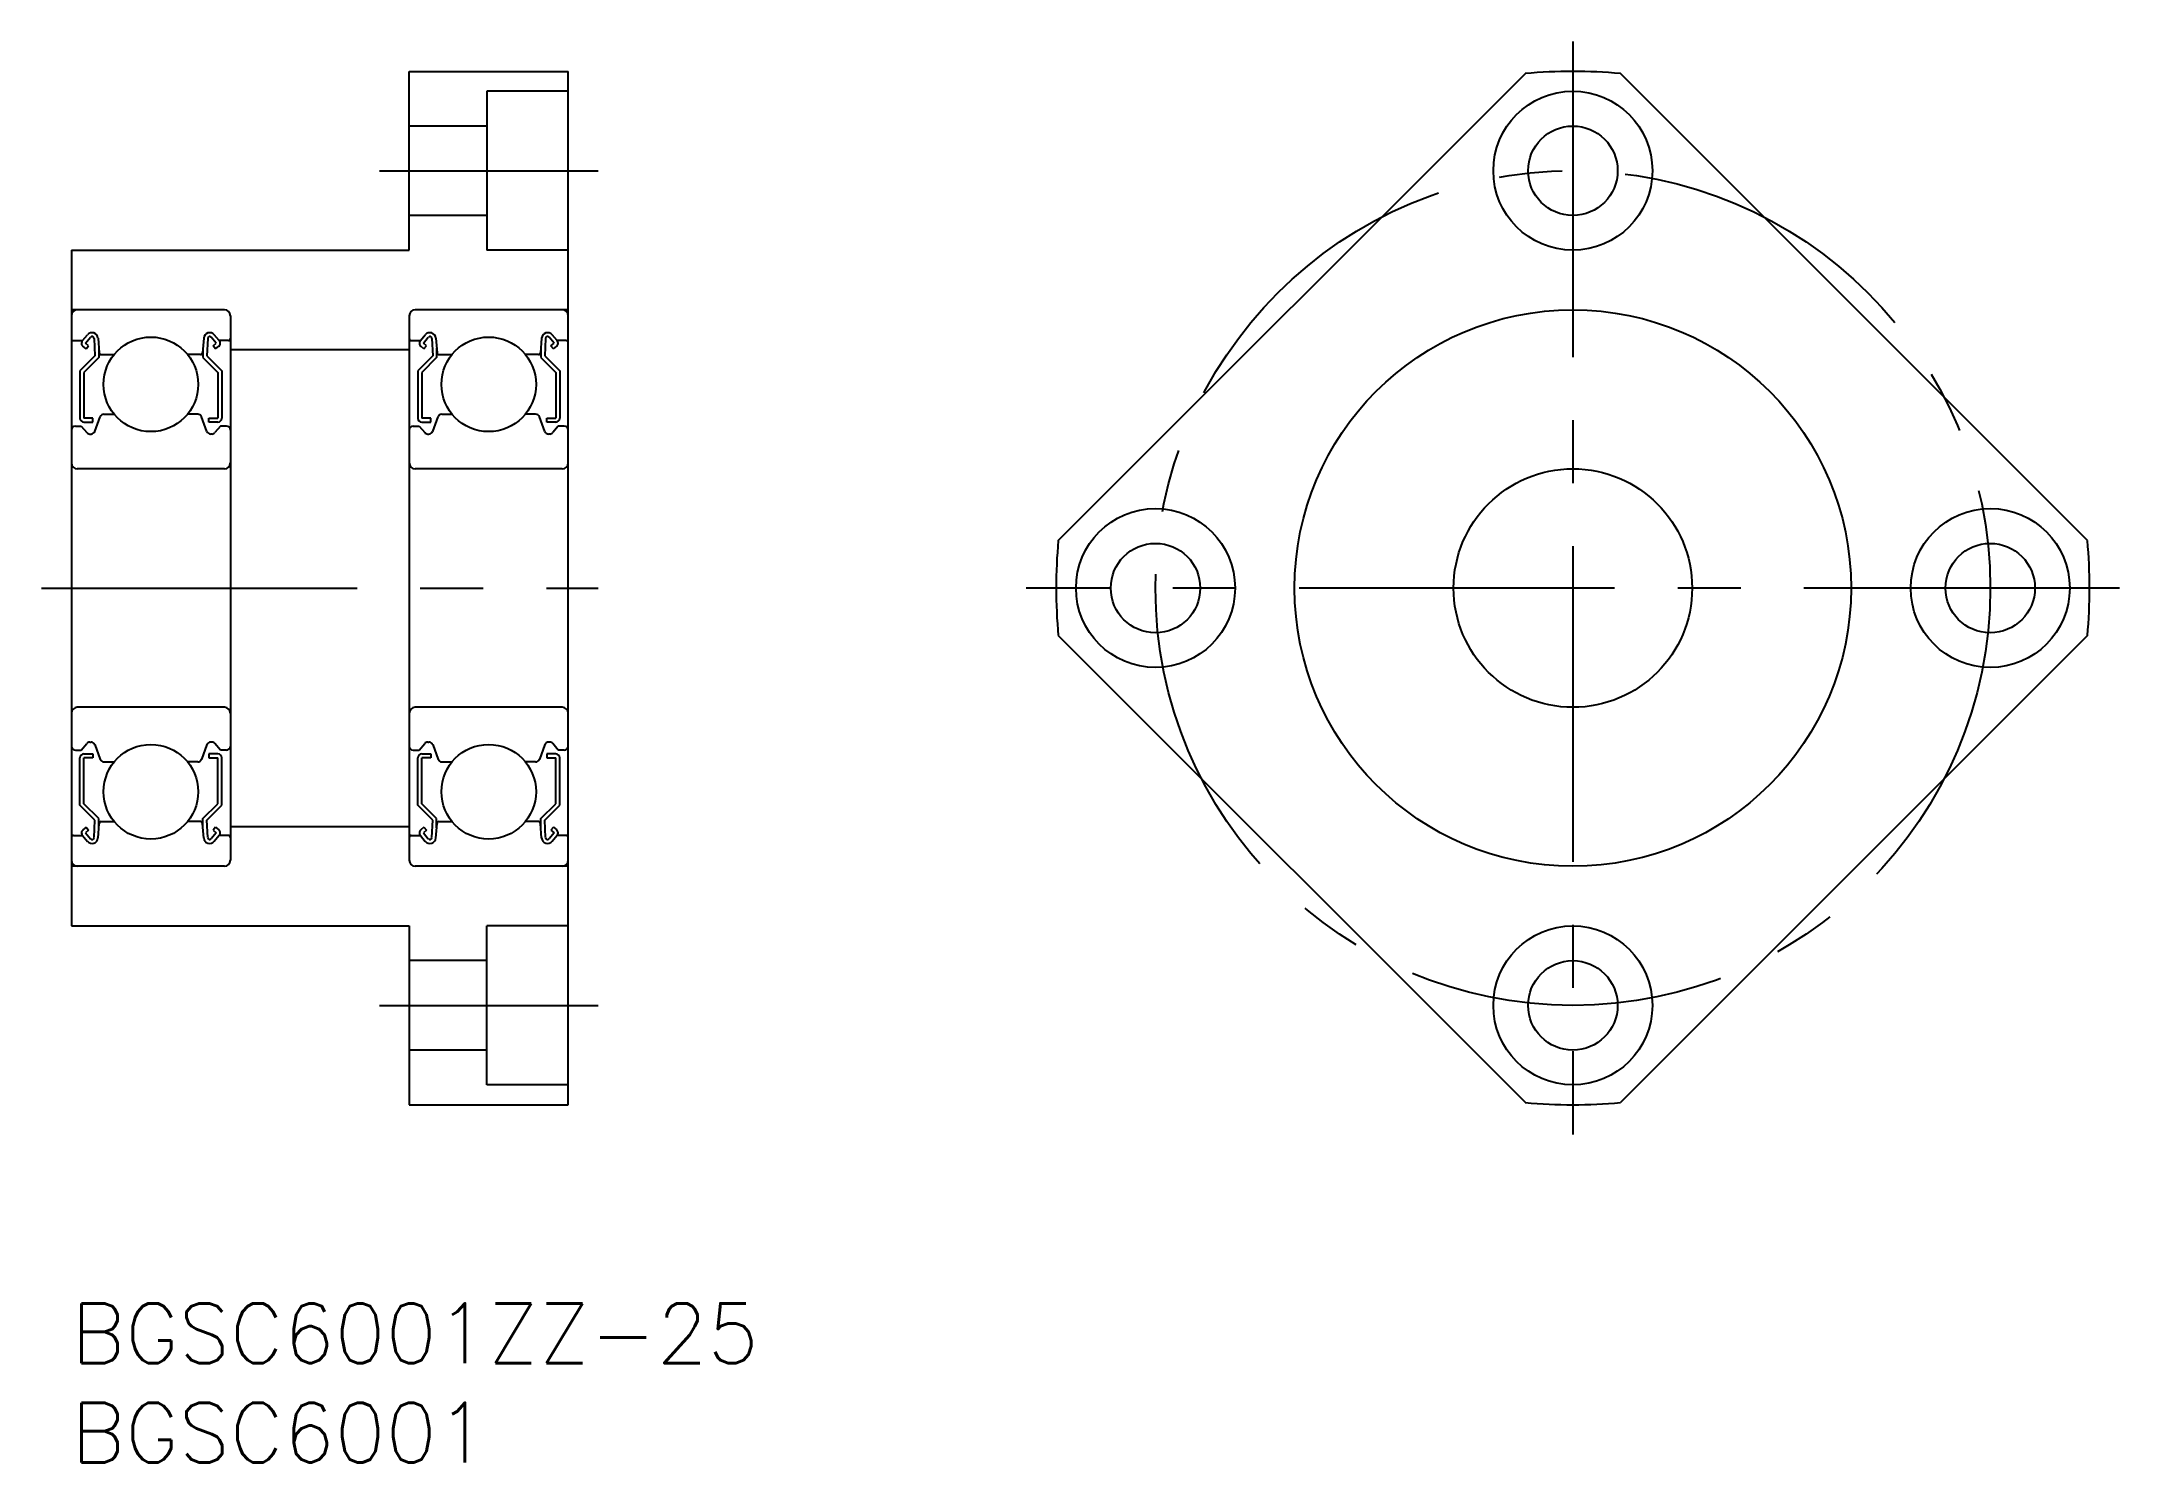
# Model space of a CAD drawing. Extents: x -2 to 103, y -8 to 63.
import ezdxf

# ---------------------------------------------------------------- set-up
doc = ezdxf.new("R2010")
doc.units = 0
doc.header["$LTSCALE"] = 0.5
doc.linetypes.add('CENTER', pattern=[50.8, 31.75, -6.35, 6.35, -6.35])
for name, color, linetype in [('MSM_CENTER', 1, 'CENTER'), ('MSM_CONTINUOUS', 7, 'CONTINUOUS'), ('MSM_PART_NUMBER', 7, 'CONTINUOUS')]:
    doc.layers.add(name, color=color, linetype=linetype)
doc.styles.get("Standard").update_dxf_attribs({"font": 'txt.shx', "height": 3, "bigfont": 'bigfont.shx'})

# ---------------------------------------------------------------- blocks, each defined once
blk = doc.blocks.new('*U1')
at = {"layer": 'MSM_PART_NUMBER'}
blk.add_text('BGSC6001ZZ-25', height=3, dxfattribs=at).set_placement((0, -3))
blk = doc.blocks.new('*U2')
at = {"layer": 'MSM_PART_NUMBER'}
blk.add_text('BGSC6001', height=3, dxfattribs=at).set_placement((0, -8))

msp = doc.modelspace()

# ---------------------------------------------------------------- linework, layer by layer
at = {"layer": 'MSM_CENTER'}
for p, q in [((75.55, 63.5), (75.55, 8.5)), ((15.5, 57), (26.5, 57)), ((-1.5, 36), (26.5, 36)), ((103.05, 36), (48.05, 36)), ((15.5, 15), (26.5, 15))]:
    msp.add_line(p, q, dxfattribs=at)
msp.add_circle((75.55, 36), 21, dxfattribs=at)
at = {"layer": 'MSM_CONTINUOUS'}
for p, q in [((17, 62), (25, 62)), ((17, 53), (17, 62)), ((25, 10), (25, 62)), ((49.66, 38.39), (73.16, 61.89)), ((101.44, 38.39), (77.95, 61.89)), ((25, 61), (20.9, 61)), ((20.9, 61), (20.9, 53)), ((20.9, 59.25), (17, 59.25)), ((20.9, 54.75), (17, 54.75)), ((0, 53), (0, 19)), ((0, 53), (17, 53)), ((25, 53), (20.9, 53)), ((7.7, 50), (0, 50)), ((8, 49.7), (8, 22.3)), ((17, 49.7), (17, 22.3)), ((25, 50), (17.3, 50)), ((0.1, 48.45), (0.56, 48.45)), ((0.56, 48.45), (0.81, 48.75)), ((0.74, 48.04), (0.58, 48.17)), ((0.71, 48.32), (0.96, 48.62)), ((0.87, 48.19), (0.71, 48.32)), ((0.74, 48.04), (0.87, 48.19)), ((1.14, 48.56), (1.18, 47.68)), ((1.34, 48.58), (1.4, 47.84)), ((6.66, 48.58), (6.6, 47.84)), ((6.86, 48.56), (6.82, 47.68)), ((7.29, 48.32), (7.04, 48.62)), ((7.13, 48.19), (7.29, 48.32)), ((7.26, 48.04), (7.13, 48.19)), ((7.44, 48.45), (7.19, 48.75)), ((7.26, 48.04), (7.42, 48.17)), ((7.9, 48.45), (7.44, 48.45)), ((17.1, 48.45), (17.56, 48.45)), ((17.56, 48.45), (17.81, 48.75)), ((17.74, 48.04), (17.58, 48.17)), ((17.71, 48.32), (17.96, 48.62)), ((17.87, 48.19), (17.71, 48.32)), ((17.74, 48.04), (17.87, 48.19)), ((18.14, 48.56), (18.18, 47.68)), ((18.34, 48.58), (18.4, 47.84)), ((23.66, 48.58), (23.6, 47.84)), ((23.86, 48.56), (23.82, 47.68)), ((24.29, 48.32), (24.04, 48.62)), ((24.13, 48.19), (24.29, 48.32)), ((24.26, 48.04), (24.13, 48.19)), ((24.44, 48.45), (24.19, 48.75)), ((24.26, 48.04), (24.42, 48.17)), ((24.9, 48.45), (24.44, 48.45)), ((1.18, 47.68), (0.43, 46.93)), ((1.38, 47.6), (0.63, 46.85)), ((1.38, 48.07), (1.38, 47.6)), ((1.5, 47.75), (2.15, 47.75)), ((6.5, 47.75), (5.85, 47.75)), ((6.62, 48.07), (6.62, 47.6)), ((6.62, 47.6), (7.37, 46.85)), ((6.82, 47.68), (7.57, 46.93)), ((8, 48), (17, 48)), ((18.18, 47.68), (17.43, 46.93)), ((18.38, 47.6), (17.63, 46.85)), ((18.38, 48.07), (18.38, 47.6)), ((18.5, 47.75), (19.15, 47.75)), ((23.5, 47.75), (22.85, 47.75)), ((23.62, 48.07), (23.62, 47.6)), ((23.62, 47.6), (24.37, 46.85)), ((23.82, 47.68), (24.57, 46.93)), ((0.43, 46.93), (0.43, 44.55)), ((0.63, 46.85), (0.63, 44.55)), ((7.37, 46.85), (7.37, 44.55)), ((7.57, 46.93), (7.57, 44.55)), ((17.43, 46.93), (17.43, 44.55)), ((17.63, 46.85), (17.63, 44.55)), ((24.37, 46.85), (24.37, 44.55)), ((24.57, 46.93), (24.57, 44.55)), ((0.2, 44.15), (0.5, 44.15)), ((0.5, 44.15), (0.78, 43.82)), ((1.08, 44.55), (0.63, 44.55)), ((0.63, 44.35), (1.08, 44.35)), ((1.08, 44.35), (1.08, 44.55)), ((1.18, 43.88), (1.45, 44.62)), ((1.64, 44.75), (2.15, 44.75)), ((6.36, 44.75), (5.85, 44.75)), ((6.82, 43.88), (6.55, 44.62)), ((6.92, 44.55), (7.37, 44.55)), ((6.92, 44.35), (6.92, 44.55)), ((7.37, 44.35), (6.92, 44.35)), ((7.5, 44.15), (7.22, 43.82)), ((7.8, 44.15), (7.5, 44.15)), ((17.2, 44.15), (17.5, 44.15)), ((17.5, 44.15), (17.78, 43.82)), ((18.08, 44.55), (17.63, 44.55)), ((17.63, 44.35), (18.08, 44.35)), ((18.08, 44.35), (18.08, 44.55)), ((18.18, 43.88), (18.45, 44.62)), ((18.64, 44.75), (19.15, 44.75)), ((23.36, 44.75), (22.85, 44.75)), ((23.82, 43.88), (23.55, 44.62)), ((23.92, 44.55), (24.37, 44.55)), ((23.92, 44.35), (23.92, 44.55)), ((24.37, 44.35), (23.92, 44.35)), ((24.5, 44.15), (24.22, 43.82)), ((24.8, 44.15), (24.5, 44.15)), ((0.93, 43.75), (0.99, 43.75)), ((7.07, 43.75), (7.01, 43.75)), ((17.93, 43.75), (17.99, 43.75)), ((24.07, 43.75), (24.01, 43.75)), ((7.7, 42), (0.3, 42)), ((24.7, 42), (17.3, 42)), ((49.66, 33.61), (73.16, 10.11)), ((101.44, 33.61), (77.95, 10.11)), ((7.7, 30), (0.3, 30)), ((24.7, 30), (17.3, 30)), ((0.93, 28.25), (0.99, 28.25)), ((7.07, 28.25), (7.01, 28.25)), ((17.93, 28.25), (17.99, 28.25)), ((24.07, 28.25), (24.01, 28.25)), ((0.2, 27.85), (0.5, 27.85)), ((0.43, 25.07), (0.43, 27.45)), ((0.5, 27.85), (0.78, 28.18)), ((0.63, 27.65), (1.08, 27.65)), ((0.63, 25.15), (0.63, 27.45)), ((1.08, 27.45), (0.63, 27.45)), ((1.08, 27.65), (1.08, 27.45)), ((1.18, 28.12), (1.45, 27.38)), ((1.64, 27.25), (2.15, 27.25)), ((6.36, 27.25), (5.85, 27.25)), ((6.82, 28.12), (6.55, 27.38)), ((6.92, 27.65), (6.92, 27.45)), ((7.37, 27.65), (6.92, 27.65)), ((6.92, 27.45), (7.37, 27.45)), ((7.5, 27.85), (7.22, 28.18)), ((7.37, 25.15), (7.37, 27.45)), ((7.8, 27.85), (7.5, 27.85)), ((7.57, 25.07), (7.57, 27.45)), ((17.2, 27.85), (17.5, 27.85)), ((17.43, 25.07), (17.43, 27.45)), ((17.5, 27.85), (17.78, 28.18)), ((17.63, 27.65), (18.08, 27.65)), ((17.63, 25.15), (17.63, 27.45)), ((18.08, 27.45), (17.63, 27.45)), ((18.08, 27.65), (18.08, 27.45)), ((18.18, 28.12), (18.45, 27.38)), ((18.64, 27.25), (19.15, 27.25)), ((23.36, 27.25), (22.85, 27.25)), ((23.82, 28.12), (23.55, 27.38)), ((23.92, 27.65), (23.92, 27.45)), ((24.37, 27.65), (23.92, 27.65)), ((23.92, 27.45), (24.37, 27.45)), ((24.5, 27.85), (24.22, 28.18)), ((24.37, 25.15), (24.37, 27.45)), ((24.8, 27.85), (24.5, 27.85)), ((24.57, 25.07), (24.57, 27.45)), ((1.38, 24.4), (0.63, 25.15)), ((6.62, 24.4), (7.37, 25.15)), ((18.38, 24.4), (17.63, 25.15)), ((23.62, 24.4), (24.37, 25.15)), ((1.18, 24.32), (0.43, 25.07)), ((1.14, 23.44), (1.18, 24.32)), ((1.34, 23.42), (1.4, 24.16)), ((1.38, 23.93), (1.38, 24.4)), ((1.5, 24.25), (2.15, 24.25)), ((6.5, 24.25), (5.85, 24.25)), ((6.66, 23.42), (6.6, 24.16)), ((6.62, 23.93), (6.62, 24.4)), ((6.82, 24.32), (7.57, 25.07)), ((6.86, 23.44), (6.82, 24.32)), ((18.18, 24.32), (17.43, 25.07)), ((18.14, 23.44), (18.18, 24.32)), ((18.34, 23.42), (18.4, 24.16)), ((18.38, 23.93), (18.38, 24.4)), ((18.5, 24.25), (19.15, 24.25)), ((23.5, 24.25), (22.85, 24.25)), ((23.66, 23.42), (23.6, 24.16)), ((23.62, 23.93), (23.62, 24.4)), ((23.82, 24.32), (24.57, 25.07)), ((23.86, 23.44), (23.82, 24.32)), ((0.1, 23.55), (0.56, 23.55)), ((0.56, 23.55), (0.81, 23.25)), ((0.74, 23.96), (0.58, 23.83)), ((0.87, 23.81), (0.71, 23.68)), ((0.71, 23.68), (0.96, 23.38)), ((0.74, 23.96), (0.87, 23.81)), ((7.29, 23.68), (7.04, 23.38)), ((7.26, 23.96), (7.13, 23.81)), ((7.13, 23.81), (7.29, 23.68)), ((7.44, 23.55), (7.19, 23.25)), ((7.26, 23.96), (7.42, 23.83)), ((7.9, 23.55), (7.44, 23.55)), ((8, 24), (17, 24)), ((17.1, 23.55), (17.56, 23.55)), ((17.56, 23.55), (17.81, 23.25)), ((17.74, 23.96), (17.58, 23.83)), ((17.87, 23.81), (17.71, 23.68)), ((17.71, 23.68), (17.96, 23.38)), ((17.74, 23.96), (17.87, 23.81)), ((24.29, 23.68), (24.04, 23.38)), ((24.26, 23.96), (24.13, 23.81)), ((24.13, 23.81), (24.29, 23.68)), ((24.44, 23.55), (24.19, 23.25)), ((24.26, 23.96), (24.42, 23.83)), ((24.9, 23.55), (24.44, 23.55)), ((7.7, 22), (0, 22)), ((25, 22), (17.3, 22)), ((0, 19), (17, 19)), ((17, 19), (17, 10)), ((25, 19), (20.9, 19)), ((20.9, 11), (20.9, 19)), ((20.9, 17.25), (17, 17.25)), ((20.9, 12.75), (17, 12.75)), ((25, 11), (20.9, 11)), ((17, 10), (25, 10))]:
    msp.add_line(p, q, dxfattribs=at)
for centre, radius in [((75.55, 57), 4), ((75.55, 57), 2.25), ((75.55, 36), 14), ((4, 46.25), 2.38), ((21, 46.25), 2.38), ((75.55, 36), 6), ((54.55, 36), 4), ((96.55, 36), 4), ((54.55, 36), 2.25), ((96.55, 36), 2.25), ((4, 25.75), 2.38), ((21, 25.75), 2.38), ((75.55, 15), 4), ((75.55, 15), 2.25)]:
    msp.add_circle(centre, radius, dxfattribs=at)
for centre, radius, start, end in [((75.55, 36), 26, 84.7151, 95.2849), ((0.3, 49.7), 0.3, 90, 180), ((7.7, 49.7), 0.3, 0, 90), ((17.3, 49.7), 0.3, 90, 180), ((24.7, 49.7), 0.3, 0, 90), ((0.1, 48.55), 0.1, 180, 270), ((0.71, 48.32), 0.2, 140.002, 230.0863), ((1.04, 48.55), 0.3, 4.9968, 140.002), ((1.04, 48.56), 0.1, 2.8198, 140.0022), ((6.96, 48.55), 0.3, 39.998, 175.0032), ((6.96, 48.56), 0.1, 39.9978, 177.1802), ((7.29, 48.32), 0.2, 309.9137, 39.998), ((7.9, 48.55), 0.1, 270, 0), ((17.1, 48.55), 0.1, 180, 270), ((17.71, 48.32), 0.2, 140.002, 230.0863), ((18.04, 48.55), 0.3, 4.9968, 140.002), ((18.04, 48.56), 0.1, 2.8198, 140.0022), ((23.96, 48.55), 0.3, 39.998, 175.0032), ((23.96, 48.56), 0.1, 39.9978, 177.1802), ((24.29, 48.32), 0.2, 309.9137, 39.998), ((24.9, 48.55), 0.1, 270, 0), ((1.5, 47.85), 0.1, 184.9968, 269.9991), ((6.5, 47.85), 0.1, 270.0009, 355.0032), ((18.5, 47.85), 0.1, 184.9968, 269.9991), ((23.5, 47.85), 0.1, 270.0009, 355.0032), ((0.2, 43.95), 0.2, 90, 180), ((0.63, 44.55), 0.2, 180, 270), ((1.64, 44.55), 0.2, 90, 159.9916), ((6.36, 44.55), 0.2, 20.0084, 90), ((7.37, 44.55), 0.2, 270, 0), ((7.8, 43.95), 0.2, 0, 90), ((17.2, 43.95), 0.2, 90, 180), ((17.63, 44.55), 0.2, 180, 270), ((18.64, 44.55), 0.2, 90, 159.9916), ((23.36, 44.55), 0.2, 20.0084, 90), ((24.37, 44.55), 0.2, 270, 0), ((24.8, 43.95), 0.2, 0, 90), ((0.93, 43.95), 0.2, 219.9952, 270), ((0.99, 43.95), 0.2, 270, 339.9916), ((7.01, 43.95), 0.2, 200.0084, 270), ((7.07, 43.95), 0.2, 270, 320.0048), ((17.93, 43.95), 0.2, 219.9952, 270), ((17.99, 43.95), 0.2, 270, 339.9916), ((24.01, 43.95), 0.2, 200.0084, 270), ((24.07, 43.95), 0.2, 270, 320.0048), ((0.3, 42.3), 0.3, 180, 270), ((7.7, 42.3), 0.3, 270, 0), ((17.3, 42.3), 0.3, 180, 270), ((24.7, 42.3), 0.3, 270, 0), ((75.55, 36), 26, 174.7151, 185.2849), ((75.55, 36), 26, 354.7151, 5.2849), ((0.3, 29.7), 0.3, 90, 180), ((7.7, 29.7), 0.3, 0, 90), ((17.3, 29.7), 0.3, 90, 180), ((24.7, 29.7), 0.3, 0, 90), ((0.93, 28.05), 0.2, 90, 140.0048), ((0.99, 28.05), 0.2, 20.0084, 90), ((7.01, 28.05), 0.2, 90, 159.9916), ((7.07, 28.05), 0.2, 39.9952, 90), ((17.93, 28.05), 0.2, 90, 140.0048), ((17.99, 28.05), 0.2, 20.0084, 90), ((24.01, 28.05), 0.2, 90, 159.9916), ((24.07, 28.05), 0.2, 39.9952, 90), ((0.2, 28.05), 0.2, 180, 270), ((0.63, 27.45), 0.2, 90, 180), ((1.64, 27.45), 0.2, 200.0084, 270), ((6.36, 27.45), 0.2, 270, 339.9916), ((7.37, 27.45), 0.2, 0, 90), ((7.8, 28.05), 0.2, 270, 0), ((17.2, 28.05), 0.2, 180, 270), ((17.63, 27.45), 0.2, 90, 180), ((18.64, 27.45), 0.2, 200.0084, 270), ((23.36, 27.45), 0.2, 270, 339.9916), ((24.37, 27.45), 0.2, 0, 90), ((24.8, 28.05), 0.2, 270, 0), ((1.5, 24.15), 0.1, 90.0009, 175.0032), ((6.5, 24.15), 0.1, 4.9968, 89.9991), ((18.5, 24.15), 0.1, 90.0009, 175.0032), ((23.5, 24.15), 0.1, 4.9968, 89.9991), ((0.1, 23.45), 0.1, 90, 180), ((0.71, 23.68), 0.2, 129.9137, 219.998), ((1.04, 23.45), 0.3, 219.998, 355.0032), ((1.04, 23.44), 0.1, 219.9978, 357.1802), ((6.96, 23.45), 0.3, 184.9968, 320.002), ((6.96, 23.44), 0.1, 182.8198, 320.0022), ((7.29, 23.68), 0.2, 320.002, 50.0863), ((7.9, 23.45), 0.1, 0, 90), ((17.1, 23.45), 0.1, 90, 180), ((17.71, 23.68), 0.2, 129.9137, 219.998), ((18.04, 23.45), 0.3, 219.998, 355.0032), ((18.04, 23.44), 0.1, 219.9978, 357.1802), ((23.96, 23.45), 0.3, 184.9968, 320.002), ((23.96, 23.44), 0.1, 182.8198, 320.0022), ((24.29, 23.68), 0.2, 320.002, 50.0863), ((24.9, 23.45), 0.1, 0, 90), ((0.3, 22.3), 0.3, 180, 270), ((7.7, 22.3), 0.3, 270, 0), ((17.3, 22.3), 0.3, 180, 270), ((24.7, 22.3), 0.3, 270, 0), ((75.55, 36), 26, 264.7151, 275.2849)]:
    msp.add_arc(centre, radius, start, end, dxfattribs=at)

# ---------------------------------------------------------------- block references
for name in ['*U1', '*U2']:
    msp.add_blockref(name, (0, 0), dxfattribs=at)

doc.saveas('drawing.dxf')
